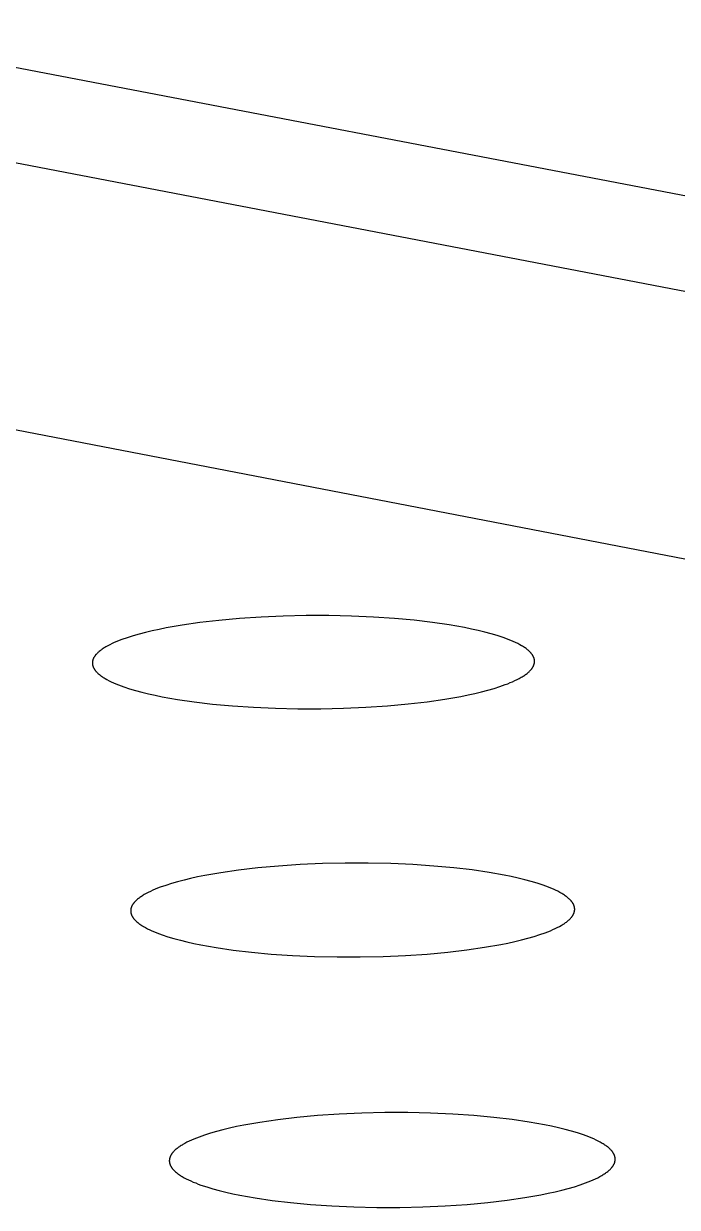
# Model space of a CAD drawing. Header units: millimetres. Extents: x 0 to 4030, y -54 to 2762.
# Drawn here: x 1121.83 to 1129.96, y 953.61 to 968.33 of the extents above; entities that cross this region are included whole.
import ezdxf

# ---------------------------------------------------------------- set-up
doc = ezdxf.new("R2010")
doc.units = ezdxf.units.MM
doc.header["$MEASUREMENT"] = 0
doc.layers.add('Utwórz2D linie widoczne', color=7, linetype='Continuous', true_color=0x000000)

msp = doc.modelspace()

# ---------------------------------------------------------------- linework, layer by layer
at = {"layer": 'Utwórz2D linie widoczne'}
for p, q in [((1171.66, 958.213), (1118.877, 968.335)), ((1170.871, 957.162), (1118.877, 967.149)), ((1108.134, 965.907), (1160.945, 955.717)), ((1123.798, 960.854), (1123.6, 960.82)), ((1124.017, 960.886), (1123.798, 960.854)), ((1124.255, 960.913), (1124.017, 960.886)), ((1124.51, 960.936), (1124.255, 960.913)), ((1124.778, 960.954), (1124.51, 960.936)), ((1125.055, 960.966), (1124.778, 960.954)), ((1125.338, 960.972), (1125.055, 960.966)), ((1125.623, 960.972), (1125.338, 960.972)), ((1125.903, 960.966), (1125.623, 960.972)), ((1126.176, 960.954), (1125.903, 960.966)), ((1126.437, 960.937), (1126.176, 960.954)), ((1126.683, 960.914), (1126.437, 960.937)), ((1126.911, 960.887), (1126.683, 960.914)), ((1127.12, 960.857), (1126.911, 960.887)), ((1127.308, 960.824), (1127.12, 960.857)), ((1123.186, 960.721), (1123.114, 960.698)), ((1123.262, 960.742), (1123.186, 960.721)), ((1123.341, 960.763), (1123.262, 960.742)), ((1123.423, 960.783), (1123.341, 960.763)), ((1123.509, 960.801), (1123.423, 960.783)), ((1123.6, 960.82), (1123.509, 960.801)), ((1127.395, 960.806), (1127.308, 960.824)), ((1127.48, 960.787), (1127.395, 960.806)), ((1127.563, 960.767), (1127.48, 960.787)), ((1127.642, 960.746), (1127.563, 960.767)), ((1127.717, 960.724), (1127.642, 960.746)), ((1127.788, 960.7), (1127.717, 960.724)), ((1122.814, 960.563), (1122.803, 960.556)), ((1122.825, 960.57), (1122.814, 960.563)), ((1122.836, 960.577), (1122.825, 960.57)), ((1122.848, 960.584), (1122.836, 960.577)), ((1122.872, 960.597), (1122.848, 960.584)), ((1122.898, 960.61), (1122.872, 960.597)), ((1122.925, 960.624), (1122.898, 960.61)), ((1122.953, 960.637), (1122.925, 960.624)), ((1122.983, 960.649), (1122.953, 960.637)), ((1123.014, 960.662), (1122.983, 960.649)), ((1123.047, 960.674), (1123.014, 960.662)), ((1123.114, 960.698), (1123.047, 960.674)), ((1127.822, 960.688), (1127.788, 960.7)), ((1127.854, 960.676), (1127.822, 960.688)), ((1127.885, 960.664), (1127.854, 960.676)), ((1127.915, 960.651), (1127.885, 960.664)), ((1127.944, 960.638), (1127.915, 960.651)), ((1127.971, 960.625), (1127.944, 960.638)), ((1127.996, 960.611), (1127.971, 960.625)), ((1128.02, 960.597), (1127.996, 960.611)), ((1128.032, 960.591), (1128.02, 960.597)), ((1128.043, 960.584), (1128.032, 960.591)), ((1128.054, 960.577), (1128.043, 960.584)), ((1128.064, 960.57), (1128.054, 960.577)), ((1128.074, 960.563), (1128.064, 960.57)), ((1128.083, 960.556), (1128.074, 960.563)), ((1122.684, 960.414), (1122.683, 960.41)), ((1122.685, 960.417), (1122.684, 960.414)), ((1122.686, 960.421), (1122.685, 960.417)), ((1122.687, 960.425), (1122.686, 960.421)), ((1122.688, 960.429), (1122.687, 960.425)), ((1122.69, 960.432), (1122.688, 960.429)), ((1122.691, 960.436), (1122.69, 960.432)), ((1122.693, 960.44), (1122.691, 960.436)), ((1122.695, 960.443), (1122.693, 960.44)), ((1122.696, 960.447), (1122.695, 960.443)), ((1122.698, 960.451), (1122.696, 960.447)), ((1122.701, 960.455), (1122.698, 960.451)), ((1122.703, 960.458), (1122.701, 960.455)), ((1122.705, 960.462), (1122.703, 960.458)), ((1122.708, 960.466), (1122.705, 960.462)), ((1122.71, 960.469), (1122.708, 960.466)), ((1122.713, 960.473), (1122.71, 960.469)), ((1122.716, 960.477), (1122.713, 960.473)), ((1122.718, 960.48), (1122.716, 960.477)), ((1122.721, 960.484), (1122.718, 960.48)), ((1122.725, 960.488), (1122.721, 960.484)), ((1122.728, 960.491), (1122.725, 960.488)), ((1122.734, 960.499), (1122.728, 960.491)), ((1122.742, 960.506), (1122.734, 960.499)), ((1122.749, 960.513), (1122.742, 960.506)), ((1122.757, 960.52), (1122.749, 960.513)), ((1122.766, 960.528), (1122.757, 960.52)), ((1122.775, 960.535), (1122.766, 960.528)), ((1122.784, 960.542), (1122.775, 960.535)), ((1122.793, 960.549), (1122.784, 960.542)), ((1122.803, 960.556), (1122.793, 960.549)), ((1128.092, 960.548), (1128.083, 960.556)), ((1128.101, 960.541), (1128.092, 960.548)), ((1128.109, 960.534), (1128.101, 960.541)), ((1128.117, 960.527), (1128.109, 960.534)), ((1128.124, 960.52), (1128.117, 960.527)), ((1128.131, 960.512), (1128.124, 960.52)), ((1128.134, 960.509), (1128.131, 960.512)), ((1128.137, 960.505), (1128.134, 960.509)), ((1128.14, 960.501), (1128.137, 960.505)), ((1128.143, 960.498), (1128.14, 960.501)), ((1128.146, 960.494), (1128.143, 960.498)), ((1128.149, 960.49), (1128.146, 960.494)), ((1128.152, 960.487), (1128.149, 960.49)), ((1128.154, 960.483), (1128.152, 960.487)), ((1128.156, 960.479), (1128.154, 960.483)), ((1128.159, 960.476), (1128.156, 960.479)), ((1128.161, 960.472), (1128.159, 960.476)), ((1128.163, 960.468), (1128.161, 960.472)), ((1128.165, 960.464), (1128.163, 960.468)), ((1128.167, 960.461), (1128.165, 960.464)), ((1128.168, 960.457), (1128.167, 960.461)), ((1128.17, 960.453), (1128.168, 960.457)), ((1128.171, 960.45), (1128.17, 960.453)), ((1128.173, 960.446), (1128.171, 960.45)), ((1128.174, 960.442), (1128.173, 960.446)), ((1128.175, 960.438), (1128.174, 960.442)), ((1128.176, 960.435), (1128.175, 960.438)), ((1128.177, 960.431), (1128.176, 960.435)), ((1128.178, 960.427), (1128.177, 960.431)), ((1128.178, 960.423), (1128.178, 960.427)), ((1128.179, 960.42), (1128.178, 960.423)), ((1128.179, 960.416), (1128.179, 960.42)), ((1128.18, 960.412), (1128.179, 960.416)), ((1128.18, 960.408), (1128.18, 960.412)), ((1122.681, 960.399), (1122.68, 960.395)), ((1122.68, 960.395), (1122.68, 960.391)), ((1122.68, 960.391), (1122.68, 960.387)), ((1122.68, 960.387), (1122.68, 960.384)), ((1122.68, 960.384), (1122.68, 960.38)), ((1122.68, 960.38), (1122.68, 960.376)), ((1122.68, 960.376), (1122.681, 960.372)), ((1122.682, 960.406), (1122.681, 960.402)), ((1122.681, 960.402), (1122.681, 960.399)), ((1122.681, 960.372), (1122.681, 960.369)), ((1122.681, 960.369), (1122.681, 960.365)), ((1122.681, 960.365), (1122.682, 960.361)), ((1122.683, 960.41), (1122.682, 960.406)), ((1122.682, 960.361), (1122.683, 960.357)), ((1122.683, 960.357), (1122.684, 960.354)), ((1122.684, 960.354), (1122.685, 960.35)), ((1122.685, 960.35), (1122.686, 960.346)), ((1122.686, 960.346), (1122.687, 960.342)), ((1122.687, 960.342), (1122.688, 960.339)), ((1122.688, 960.339), (1122.69, 960.335)), ((1122.69, 960.335), (1122.691, 960.331)), ((1122.691, 960.331), (1122.693, 960.327)), ((1122.693, 960.327), (1122.695, 960.324)), ((1122.695, 960.324), (1122.697, 960.32)), ((1122.697, 960.32), (1122.699, 960.316)), ((1122.699, 960.316), (1122.701, 960.313)), ((1122.701, 960.313), (1122.703, 960.309)), ((1122.703, 960.309), (1122.705, 960.305)), ((1122.705, 960.305), (1122.708, 960.301)), ((1122.708, 960.301), (1122.71, 960.298)), ((1122.71, 960.298), (1122.713, 960.294)), ((1122.713, 960.294), (1122.716, 960.29)), ((1122.716, 960.29), (1122.719, 960.287)), ((1122.719, 960.287), (1122.722, 960.283)), ((1122.722, 960.283), (1122.725, 960.279)), ((1122.725, 960.279), (1122.728, 960.276)), ((1122.728, 960.276), (1122.735, 960.268)), ((1122.735, 960.268), (1122.742, 960.261)), ((1128.095, 960.261), (1128.104, 960.268)), ((1128.104, 960.268), (1128.112, 960.275)), ((1128.112, 960.275), (1128.119, 960.282)), ((1128.119, 960.282), (1128.126, 960.289)), ((1128.126, 960.289), (1128.133, 960.297)), ((1128.133, 960.297), (1128.136, 960.3)), ((1128.136, 960.3), (1128.139, 960.304)), ((1128.139, 960.304), (1128.142, 960.308)), ((1128.142, 960.308), (1128.145, 960.311)), ((1128.145, 960.311), (1128.148, 960.315)), ((1128.148, 960.315), (1128.151, 960.319)), ((1128.151, 960.319), (1128.153, 960.322)), ((1128.153, 960.322), (1128.155, 960.326)), ((1128.155, 960.326), (1128.158, 960.33)), ((1128.158, 960.33), (1128.16, 960.334)), ((1128.16, 960.334), (1128.162, 960.337)), ((1128.162, 960.337), (1128.164, 960.341)), ((1128.164, 960.341), (1128.166, 960.345)), ((1128.166, 960.345), (1128.168, 960.348)), ((1128.168, 960.348), (1128.169, 960.352)), ((1128.169, 960.352), (1128.171, 960.356)), ((1128.171, 960.356), (1128.172, 960.36)), ((1128.172, 960.36), (1128.173, 960.363)), ((1128.173, 960.363), (1128.175, 960.367)), ((1128.175, 960.367), (1128.176, 960.371)), ((1128.176, 960.371), (1128.177, 960.375)), ((1128.177, 960.378), (1128.178, 960.382)), ((1128.177, 960.375), (1128.177, 960.378)), ((1128.178, 960.382), (1128.179, 960.386)), ((1128.179, 960.39), (1128.18, 960.393)), ((1128.179, 960.386), (1128.179, 960.39)), ((1128.18, 960.405), (1128.18, 960.408)), ((1128.18, 960.401), (1128.18, 960.405)), ((1128.18, 960.397), (1128.18, 960.401)), ((1128.18, 960.393), (1128.18, 960.397)), ((1122.742, 960.261), (1122.75, 960.254)), ((1122.75, 960.254), (1122.758, 960.247)), ((1122.758, 960.247), (1122.767, 960.24)), ((1122.767, 960.24), (1122.776, 960.233)), ((1122.776, 960.233), (1122.785, 960.225)), ((1122.785, 960.225), (1122.795, 960.218)), ((1122.795, 960.218), (1122.805, 960.211)), ((1122.805, 960.211), (1122.816, 960.204)), ((1122.816, 960.204), (1122.827, 960.197)), ((1122.827, 960.197), (1122.838, 960.191)), ((1122.838, 960.191), (1122.862, 960.177)), ((1122.862, 960.177), (1122.888, 960.163)), ((1122.888, 960.163), (1122.915, 960.15)), ((1122.915, 960.15), (1122.943, 960.137)), ((1122.943, 960.137), (1122.973, 960.124)), ((1122.973, 960.124), (1123.004, 960.112)), ((1127.815, 960.114), (1127.848, 960.126)), ((1127.848, 960.126), (1127.879, 960.139)), ((1127.879, 960.139), (1127.908, 960.151)), ((1127.908, 960.151), (1127.937, 960.164)), ((1127.937, 960.164), (1127.964, 960.178)), ((1127.964, 960.178), (1127.99, 960.191)), ((1127.99, 960.191), (1128.014, 960.205)), ((1128.014, 960.205), (1128.025, 960.211)), ((1128.025, 960.211), (1128.037, 960.218)), ((1128.037, 960.218), (1128.047, 960.225)), ((1128.047, 960.225), (1128.058, 960.232)), ((1128.058, 960.232), (1128.068, 960.239)), ((1128.068, 960.239), (1128.077, 960.246)), ((1128.077, 960.246), (1128.087, 960.253)), ((1128.087, 960.253), (1128.095, 960.261)), ((1123.004, 960.112), (1123.037, 960.1)), ((1123.037, 960.1), (1123.07, 960.087)), ((1123.07, 960.087), (1123.141, 960.064)), ((1123.141, 960.064), (1123.216, 960.042)), ((1123.216, 960.042), (1123.295, 960.021)), ((1123.295, 960.021), (1123.377, 960.001)), ((1123.377, 960.001), (1123.463, 959.982)), ((1123.463, 959.982), (1123.55, 959.964)), ((1127.262, 959.968), (1127.354, 959.986)), ((1127.354, 959.986), (1127.439, 960.005)), ((1127.439, 960.005), (1127.521, 960.025)), ((1127.521, 960.025), (1127.6, 960.045)), ((1127.6, 960.045), (1127.676, 960.067)), ((1127.676, 960.067), (1127.748, 960.09)), ((1127.748, 960.09), (1127.815, 960.114)), ((1123.55, 959.964), (1123.738, 959.931)), ((1123.738, 959.931), (1123.947, 959.9)), ((1123.947, 959.9), (1124.176, 959.873)), ((1124.176, 959.873), (1124.422, 959.851)), ((1124.422, 959.851), (1124.683, 959.833)), ((1124.683, 959.833), (1124.956, 959.821)), ((1125.805, 959.821), (1126.083, 959.833)), ((1126.083, 959.833), (1126.352, 959.851)), ((1126.352, 959.851), (1126.607, 959.874)), ((1126.607, 959.874), (1126.845, 959.902)), ((1126.845, 959.902), (1127.064, 959.933)), ((1127.064, 959.933), (1127.262, 959.968)), ((1124.956, 959.821), (1125.237, 959.815)), ((1125.237, 959.815), (1125.522, 959.815)), ((1125.522, 959.815), (1125.805, 959.821)), ((1124.279, 957.775), (1124.08, 957.74)), ((1124.499, 957.807), (1124.279, 957.775)), ((1124.738, 957.835), (1124.499, 957.807)), ((1124.994, 957.858), (1124.738, 957.835)), ((1125.263, 957.876), (1124.994, 957.858)), ((1125.542, 957.888), (1125.263, 957.876)), ((1125.826, 957.895), (1125.542, 957.888)), ((1126.111, 957.894), (1125.826, 957.895)), ((1126.393, 957.888), (1126.111, 957.894)), ((1126.667, 957.876), (1126.393, 957.888)), ((1126.929, 957.858), (1126.667, 957.876)), ((1127.176, 957.836), (1126.929, 957.858)), ((1127.405, 957.809), (1127.176, 957.836)), ((1127.615, 957.778), (1127.405, 957.809)), ((1127.803, 957.745), (1127.615, 957.778)), ((1123.593, 957.618), (1123.525, 957.594)), ((1123.665, 957.641), (1123.593, 957.618)), ((1123.741, 957.662), (1123.665, 957.641)), ((1123.82, 957.683), (1123.741, 957.662)), ((1123.902, 957.703), (1123.82, 957.683)), ((1123.988, 957.722), (1123.902, 957.703)), ((1124.08, 957.74), (1123.988, 957.722)), ((1127.891, 957.727), (1127.803, 957.745)), ((1127.977, 957.708), (1127.891, 957.727)), ((1128.06, 957.688), (1127.977, 957.708)), ((1128.139, 957.666), (1128.06, 957.688)), ((1128.214, 957.644), (1128.139, 957.666)), ((1128.286, 957.62), (1128.214, 957.644)), ((1128.32, 957.608), (1128.286, 957.62)), ((1123.271, 957.467), (1123.261, 957.46)), ((1123.281, 957.474), (1123.271, 957.467)), ((1123.291, 957.481), (1123.281, 957.474)), ((1123.302, 957.488), (1123.291, 957.481)), ((1123.313, 957.495), (1123.302, 957.488)), ((1123.325, 957.502), (1123.313, 957.495)), ((1123.349, 957.516), (1123.325, 957.502)), ((1123.375, 957.529), (1123.349, 957.516)), ((1123.402, 957.543), (1123.375, 957.529)), ((1123.431, 957.556), (1123.402, 957.543)), ((1123.461, 957.569), (1123.431, 957.556)), ((1123.492, 957.581), (1123.461, 957.569)), ((1123.525, 957.594), (1123.492, 957.581)), ((1128.352, 957.596), (1128.32, 957.608)), ((1128.384, 957.583), (1128.352, 957.596)), ((1128.414, 957.57), (1128.384, 957.583)), ((1128.442, 957.557), (1128.414, 957.57)), ((1128.47, 957.544), (1128.442, 957.557)), ((1128.495, 957.53), (1128.47, 957.544)), ((1128.519, 957.516), (1128.495, 957.53)), ((1128.531, 957.509), (1128.519, 957.516)), ((1128.542, 957.502), (1128.531, 957.509)), ((1128.553, 957.495), (1128.542, 957.502)), ((1128.563, 957.488), (1128.553, 957.495)), ((1128.573, 957.481), (1128.563, 957.488)), ((1128.583, 957.474), (1128.573, 957.481)), ((1128.592, 957.467), (1128.583, 957.474)), ((1128.6, 957.46), (1128.592, 957.467)), ((1123.159, 957.323), (1123.158, 957.32)), ((1123.158, 957.32), (1123.158, 957.316)), ((1123.16, 957.331), (1123.159, 957.327)), ((1123.159, 957.327), (1123.159, 957.323)), ((1123.161, 957.335), (1123.16, 957.331)), ((1123.162, 957.338), (1123.161, 957.335)), ((1123.164, 957.342), (1123.162, 957.338)), ((1123.165, 957.346), (1123.164, 957.342)), ((1123.166, 957.35), (1123.165, 957.346)), ((1123.168, 957.354), (1123.166, 957.35)), ((1123.17, 957.357), (1123.168, 957.354)), ((1123.171, 957.361), (1123.17, 957.357)), ((1123.173, 957.365), (1123.171, 957.361)), ((1123.175, 957.369), (1123.173, 957.365)), ((1123.177, 957.372), (1123.175, 957.369)), ((1123.18, 957.376), (1123.177, 957.372)), ((1123.182, 957.38), (1123.18, 957.376)), ((1123.184, 957.383), (1123.182, 957.38)), ((1123.187, 957.387), (1123.184, 957.383)), ((1123.19, 957.391), (1123.187, 957.387)), ((1123.192, 957.395), (1123.19, 957.391)), ((1123.195, 957.398), (1123.192, 957.395)), ((1123.198, 957.402), (1123.195, 957.398)), ((1123.201, 957.406), (1123.198, 957.402)), ((1123.205, 957.409), (1123.201, 957.406)), ((1123.211, 957.417), (1123.205, 957.409)), ((1123.219, 957.424), (1123.211, 957.417)), ((1123.226, 957.431), (1123.219, 957.424)), ((1123.234, 957.439), (1123.226, 957.431)), ((1123.243, 957.446), (1123.234, 957.439)), ((1123.252, 957.453), (1123.243, 957.446)), ((1123.261, 957.46), (1123.252, 957.453)), ((1128.608, 957.452), (1128.6, 957.46)), ((1128.616, 957.445), (1128.608, 957.452)), ((1128.624, 957.438), (1128.616, 957.445)), ((1128.63, 957.431), (1128.624, 957.438)), ((1128.634, 957.427), (1128.63, 957.431)), ((1128.637, 957.423), (1128.634, 957.427)), ((1128.64, 957.419), (1128.637, 957.423)), ((1128.643, 957.416), (1128.64, 957.419)), ((1128.646, 957.412), (1128.643, 957.416)), ((1128.649, 957.408), (1128.646, 957.412)), ((1128.651, 957.405), (1128.649, 957.408)), ((1128.654, 957.401), (1128.651, 957.405)), ((1128.656, 957.397), (1128.654, 957.401)), ((1128.658, 957.393), (1128.656, 957.397)), ((1128.66, 957.39), (1128.658, 957.393)), ((1128.663, 957.386), (1128.66, 957.39)), ((1128.664, 957.382), (1128.663, 957.386)), ((1128.666, 957.378), (1128.664, 957.382)), ((1128.668, 957.375), (1128.666, 957.378)), ((1128.67, 957.371), (1128.668, 957.375)), ((1128.671, 957.367), (1128.67, 957.371)), ((1128.672, 957.363), (1128.671, 957.367)), ((1128.674, 957.36), (1128.672, 957.363)), ((1128.675, 957.356), (1128.674, 957.36)), ((1128.676, 957.352), (1128.675, 957.356)), ((1128.677, 957.348), (1128.676, 957.352)), ((1128.677, 957.345), (1128.677, 957.348)), ((1128.678, 957.341), (1128.677, 957.345)), ((1128.679, 957.337), (1128.678, 957.341)), ((1128.679, 957.333), (1128.679, 957.337)), ((1128.679, 957.329), (1128.679, 957.333)), ((1128.68, 957.326), (1128.679, 957.329)), ((1128.68, 957.322), (1128.68, 957.326)), ((1128.68, 957.318), (1128.68, 957.322)), ((1123.158, 957.316), (1123.157, 957.312)), ((1123.157, 957.312), (1123.157, 957.308)), ((1123.157, 957.308), (1123.157, 957.304)), ((1123.157, 957.304), (1123.157, 957.301)), ((1123.157, 957.301), (1123.157, 957.297)), ((1123.157, 957.297), (1123.157, 957.293)), ((1123.157, 957.293), (1123.157, 957.289)), ((1123.157, 957.289), (1123.158, 957.286)), ((1123.158, 957.286), (1123.158, 957.282)), ((1123.158, 957.282), (1123.159, 957.278)), ((1123.159, 957.278), (1123.16, 957.274)), ((1123.16, 957.274), (1123.16, 957.27)), ((1123.16, 957.27), (1123.161, 957.267)), ((1123.161, 957.267), (1123.163, 957.263)), ((1123.163, 957.263), (1123.164, 957.259)), ((1123.164, 957.259), (1123.165, 957.255)), ((1123.165, 957.255), (1123.167, 957.252)), ((1123.167, 957.252), (1123.168, 957.248)), ((1123.168, 957.248), (1123.17, 957.244)), ((1123.17, 957.244), (1123.172, 957.24)), ((1123.172, 957.24), (1123.173, 957.237)), ((1123.173, 957.237), (1123.176, 957.233)), ((1123.176, 957.233), (1123.178, 957.229)), ((1123.178, 957.229), (1123.18, 957.225)), ((1123.18, 957.225), (1123.182, 957.222)), ((1123.182, 957.222), (1123.185, 957.218)), ((1123.185, 957.218), (1123.187, 957.214)), ((1123.187, 957.214), (1123.19, 957.21)), ((1123.19, 957.21), (1123.193, 957.207)), ((1123.193, 957.207), (1123.196, 957.203)), ((1123.196, 957.203), (1123.199, 957.199)), ((1123.199, 957.199), (1123.202, 957.196)), ((1123.202, 957.196), (1123.205, 957.192)), ((1123.205, 957.192), (1123.212, 957.185)), ((1123.212, 957.185), (1123.219, 957.177)), ((1123.219, 957.177), (1123.227, 957.17)), ((1128.586, 957.169), (1128.595, 957.177)), ((1128.595, 957.177), (1128.603, 957.184)), ((1128.603, 957.184), (1128.611, 957.191)), ((1128.611, 957.191), (1128.619, 957.198)), ((1128.619, 957.198), (1128.626, 957.206)), ((1128.626, 957.206), (1128.633, 957.213)), ((1128.633, 957.213), (1128.636, 957.217)), ((1128.636, 957.217), (1128.639, 957.221)), ((1128.639, 957.221), (1128.642, 957.224)), ((1128.642, 957.224), (1128.645, 957.228)), ((1128.645, 957.228), (1128.648, 957.232)), ((1128.648, 957.232), (1128.65, 957.235)), ((1128.65, 957.235), (1128.653, 957.239)), ((1128.653, 957.239), (1128.655, 957.243)), ((1128.655, 957.243), (1128.657, 957.247)), ((1128.657, 957.247), (1128.66, 957.25)), ((1128.66, 957.25), (1128.662, 957.254)), ((1128.662, 957.254), (1128.664, 957.258)), ((1128.664, 957.258), (1128.666, 957.262)), ((1128.666, 957.262), (1128.667, 957.265)), ((1128.667, 957.265), (1128.669, 957.269)), ((1128.669, 957.269), (1128.67, 957.273)), ((1128.67, 957.273), (1128.672, 957.277)), ((1128.672, 957.277), (1128.673, 957.28)), ((1128.673, 957.28), (1128.674, 957.284)), ((1128.674, 957.284), (1128.675, 957.288)), ((1128.675, 957.288), (1128.676, 957.292)), ((1128.676, 957.292), (1128.677, 957.295)), ((1128.677, 957.295), (1128.678, 957.299)), ((1128.678, 957.303), (1128.679, 957.307)), ((1128.678, 957.299), (1128.678, 957.303)), ((1128.679, 957.311), (1128.68, 957.314)), ((1128.679, 957.307), (1128.679, 957.311)), ((1128.68, 957.314), (1128.68, 957.318)), ((1123.227, 957.17), (1123.235, 957.163)), ((1123.235, 957.163), (1123.244, 957.156)), ((1123.244, 957.156), (1123.253, 957.148)), ((1123.253, 957.148), (1123.262, 957.141)), ((1123.262, 957.141), (1123.272, 957.134)), ((1123.272, 957.134), (1123.282, 957.127)), ((1123.282, 957.127), (1123.293, 957.12)), ((1123.293, 957.12), (1123.304, 957.113)), ((1123.304, 957.113), (1123.316, 957.106)), ((1123.316, 957.106), (1123.34, 957.092)), ((1123.34, 957.092), (1123.365, 957.079)), ((1123.365, 957.079), (1123.393, 957.065)), ((1123.393, 957.065), (1123.421, 957.052)), ((1123.421, 957.052), (1123.451, 957.039)), ((1123.451, 957.039), (1123.482, 957.027)), ((1123.482, 957.027), (1123.515, 957.014)), ((1128.246, 957.005), (1128.314, 957.029)), ((1128.314, 957.029), (1128.346, 957.041)), ((1128.346, 957.041), (1128.377, 957.054)), ((1128.377, 957.054), (1128.407, 957.067)), ((1128.407, 957.067), (1128.436, 957.08)), ((1128.436, 957.08), (1128.463, 957.093)), ((1128.463, 957.093), (1128.489, 957.106)), ((1128.489, 957.106), (1128.513, 957.12)), ((1128.513, 957.12), (1128.525, 957.127)), ((1128.525, 957.127), (1128.536, 957.134)), ((1128.536, 957.134), (1128.547, 957.141)), ((1128.547, 957.141), (1128.557, 957.148)), ((1128.557, 957.148), (1128.567, 957.155)), ((1128.567, 957.155), (1128.577, 957.162)), ((1128.577, 957.162), (1128.586, 957.169)), ((1123.515, 957.014), (1123.549, 957.002)), ((1123.549, 957.002), (1123.62, 956.979)), ((1123.62, 956.979), (1123.695, 956.956)), ((1123.695, 956.956), (1123.775, 956.935)), ((1123.775, 956.935), (1123.857, 956.914)), ((1123.857, 956.914), (1123.943, 956.895)), ((1123.943, 956.895), (1124.031, 956.877)), ((1127.559, 956.847), (1127.759, 956.882)), ((1127.759, 956.882), (1127.85, 956.9)), ((1127.85, 956.9), (1127.936, 956.919)), ((1127.936, 956.919), (1128.018, 956.939)), ((1128.018, 956.939), (1128.098, 956.96)), ((1128.098, 956.96), (1128.174, 956.982)), ((1128.174, 956.982), (1128.246, 957.005)), ((1124.031, 956.877), (1124.22, 956.844)), ((1124.22, 956.844), (1124.43, 956.813)), ((1124.43, 956.813), (1124.659, 956.786)), ((1124.659, 956.786), (1124.906, 956.763)), ((1124.906, 956.763), (1125.169, 956.746)), ((1125.169, 956.746), (1125.443, 956.733)), ((1125.443, 956.733), (1125.725, 956.727)), ((1126.011, 956.727), (1126.296, 956.733)), ((1126.296, 956.733), (1126.575, 956.746)), ((1126.575, 956.746), (1126.844, 956.764)), ((1126.844, 956.764), (1127.1, 956.787)), ((1127.1, 956.787), (1127.339, 956.815)), ((1127.339, 956.815), (1127.559, 956.847)), ((1125.725, 956.727), (1126.011, 956.727)), ((1124.764, 954.67), (1124.564, 954.635)), ((1124.985, 954.702), (1124.764, 954.67)), ((1125.225, 954.731), (1124.985, 954.702)), ((1125.482, 954.754), (1125.225, 954.731)), ((1125.752, 954.772), (1125.482, 954.754)), ((1126.032, 954.785), (1125.752, 954.772)), ((1126.317, 954.791), (1126.032, 954.785)), ((1126.604, 954.791), (1126.317, 954.791)), ((1126.887, 954.784), (1126.604, 954.791)), ((1127.162, 954.772), (1126.887, 954.784)), ((1127.425, 954.754), (1127.162, 954.772)), ((1127.673, 954.731), (1127.425, 954.754)), ((1127.903, 954.704), (1127.673, 954.731)), ((1128.114, 954.673), (1127.903, 954.704)), ((1128.303, 954.64), (1128.114, 954.673)), ((1124.148, 954.535), (1124.075, 954.511)), ((1124.224, 954.557), (1124.148, 954.535)), ((1124.304, 954.578), (1124.224, 954.557)), ((1124.386, 954.598), (1124.304, 954.578)), ((1124.472, 954.617), (1124.386, 954.598)), ((1124.564, 954.635), (1124.472, 954.617)), ((1128.392, 954.622), (1128.303, 954.64)), ((1128.478, 954.602), (1128.392, 954.622)), ((1128.561, 954.582), (1128.478, 954.602)), ((1128.64, 954.56), (1128.561, 954.582)), ((1128.716, 954.538), (1128.64, 954.56)), ((1128.788, 954.514), (1128.716, 954.538)), ((1123.783, 954.381), (1123.772, 954.374)), ((1123.795, 954.388), (1123.783, 954.381)), ((1123.806, 954.395), (1123.795, 954.388)), ((1123.831, 954.409), (1123.806, 954.395)), ((1123.857, 954.423), (1123.831, 954.409)), ((1123.884, 954.436), (1123.857, 954.423)), ((1123.913, 954.449), (1123.884, 954.436)), ((1123.943, 954.462), (1123.913, 954.449)), ((1123.974, 954.475), (1123.943, 954.462)), ((1124.007, 954.487), (1123.974, 954.475)), ((1124.075, 954.511), (1124.007, 954.487)), ((1128.822, 954.502), (1128.788, 954.514)), ((1128.855, 954.489), (1128.822, 954.502)), ((1128.886, 954.477), (1128.855, 954.489)), ((1128.916, 954.464), (1128.886, 954.477)), ((1128.945, 954.45), (1128.916, 954.464)), ((1128.972, 954.437), (1128.945, 954.45)), ((1128.998, 954.423), (1128.972, 954.437)), ((1129.023, 954.409), (1128.998, 954.423)), ((1129.034, 954.402), (1129.023, 954.409)), ((1129.045, 954.395), (1129.034, 954.402)), ((1129.056, 954.388), (1129.045, 954.395)), ((1129.066, 954.381), (1129.056, 954.388)), ((1129.076, 954.374), (1129.066, 954.381)), ((1123.643, 954.23), (1123.642, 954.226)), ((1123.644, 954.234), (1123.643, 954.23)), ((1123.646, 954.238), (1123.644, 954.234)), ((1123.647, 954.241), (1123.646, 954.238)), ((1123.649, 954.245), (1123.647, 954.241)), ((1123.65, 954.249), (1123.649, 954.245)), ((1123.652, 954.253), (1123.65, 954.249)), ((1123.654, 954.256), (1123.652, 954.253)), ((1123.656, 954.26), (1123.654, 954.256)), ((1123.658, 954.264), (1123.656, 954.26)), ((1123.66, 954.268), (1123.658, 954.264)), ((1123.663, 954.272), (1123.66, 954.268)), ((1123.665, 954.275), (1123.663, 954.272)), ((1123.668, 954.279), (1123.665, 954.275)), ((1123.67, 954.283), (1123.668, 954.279)), ((1123.673, 954.287), (1123.67, 954.283)), ((1123.676, 954.29), (1123.673, 954.287)), ((1123.679, 954.294), (1123.676, 954.29)), ((1123.682, 954.298), (1123.679, 954.294)), ((1123.685, 954.301), (1123.682, 954.298)), ((1123.692, 954.309), (1123.685, 954.301)), ((1123.699, 954.316), (1123.692, 954.309)), ((1123.707, 954.324), (1123.699, 954.316)), ((1123.715, 954.331), (1123.707, 954.324)), ((1123.724, 954.338), (1123.715, 954.331)), ((1123.733, 954.346), (1123.724, 954.338)), ((1123.742, 954.353), (1123.733, 954.346)), ((1123.752, 954.36), (1123.742, 954.353)), ((1123.762, 954.367), (1123.752, 954.36)), ((1123.772, 954.374), (1123.762, 954.367)), ((1129.086, 954.367), (1129.076, 954.374)), ((1129.095, 954.36), (1129.086, 954.367)), ((1129.104, 954.352), (1129.095, 954.36)), ((1129.112, 954.345), (1129.104, 954.352)), ((1129.12, 954.338), (1129.112, 954.345)), ((1129.127, 954.33), (1129.12, 954.338)), ((1129.134, 954.323), (1129.127, 954.33)), ((1129.137, 954.319), (1129.134, 954.323)), ((1129.141, 954.315), (1129.137, 954.319)), ((1129.144, 954.312), (1129.141, 954.315)), ((1129.147, 954.308), (1129.144, 954.312)), ((1129.15, 954.304), (1129.147, 954.308)), ((1129.152, 954.3), (1129.15, 954.304)), ((1129.155, 954.297), (1129.152, 954.3)), ((1129.157, 954.293), (1129.155, 954.297)), ((1129.16, 954.289), (1129.157, 954.293)), ((1129.162, 954.285), (1129.16, 954.289)), ((1129.164, 954.282), (1129.162, 954.285)), ((1129.166, 954.278), (1129.164, 954.282)), ((1129.168, 954.274), (1129.166, 954.278)), ((1129.17, 954.27), (1129.168, 954.274)), ((1129.172, 954.266), (1129.17, 954.27)), ((1129.173, 954.263), (1129.172, 954.266)), ((1129.175, 954.259), (1129.173, 954.263)), ((1129.176, 954.255), (1129.175, 954.259)), ((1129.178, 954.251), (1129.176, 954.255)), ((1129.179, 954.248), (1129.178, 954.251)), ((1129.18, 954.244), (1129.179, 954.248)), ((1129.181, 954.24), (1129.18, 954.244)), ((1129.181, 954.236), (1129.181, 954.24)), ((1129.182, 954.232), (1129.181, 954.236)), ((1129.183, 954.228), (1129.182, 954.232)), ((1129.183, 954.225), (1129.183, 954.228)), ((1123.638, 954.199), (1123.637, 954.196)), ((1123.637, 954.196), (1123.637, 954.192)), ((1123.637, 954.192), (1123.637, 954.188)), ((1123.637, 954.188), (1123.638, 954.184)), ((1123.639, 954.211), (1123.638, 954.207)), ((1123.638, 954.207), (1123.638, 954.203)), ((1123.638, 954.203), (1123.638, 954.199)), ((1123.638, 954.184), (1123.638, 954.18)), ((1123.638, 954.18), (1123.638, 954.177)), ((1123.638, 954.177), (1123.639, 954.173)), ((1123.64, 954.219), (1123.639, 954.215)), ((1123.639, 954.215), (1123.639, 954.211)), ((1123.639, 954.173), (1123.64, 954.169)), ((1123.641, 954.222), (1123.64, 954.219)), ((1123.64, 954.169), (1123.64, 954.165)), ((1123.64, 954.165), (1123.641, 954.161)), ((1123.642, 954.226), (1123.641, 954.222)), ((1123.641, 954.161), (1123.642, 954.158)), ((1123.642, 954.158), (1123.643, 954.154)), ((1123.643, 954.154), (1123.645, 954.15)), ((1123.645, 954.15), (1123.646, 954.146)), ((1123.646, 954.146), (1123.647, 954.142)), ((1123.647, 954.142), (1123.649, 954.139)), ((1123.649, 954.139), (1123.651, 954.135)), ((1123.651, 954.135), (1123.652, 954.131)), ((1123.652, 954.131), (1123.654, 954.127)), ((1123.654, 954.127), (1123.656, 954.123)), ((1123.656, 954.123), (1123.659, 954.12)), ((1123.659, 954.12), (1123.661, 954.116)), ((1123.661, 954.116), (1123.663, 954.112)), ((1123.663, 954.112), (1123.666, 954.108)), ((1123.666, 954.108), (1123.668, 954.105)), ((1123.668, 954.105), (1123.671, 954.101)), ((1123.671, 954.101), (1123.674, 954.097)), ((1123.674, 954.097), (1123.677, 954.093)), ((1123.677, 954.093), (1123.68, 954.09)), ((1123.68, 954.09), (1123.683, 954.086)), ((1123.683, 954.086), (1123.686, 954.082)), ((1123.686, 954.082), (1123.693, 954.075)), ((1129.107, 954.074), (1129.115, 954.081)), ((1129.115, 954.081), (1129.123, 954.089)), ((1129.123, 954.089), (1129.13, 954.096)), ((1129.13, 954.096), (1129.137, 954.104)), ((1129.137, 954.104), (1129.14, 954.107)), ((1129.14, 954.107), (1129.143, 954.111)), ((1129.143, 954.111), (1129.146, 954.115)), ((1129.146, 954.115), (1129.149, 954.118)), ((1129.149, 954.118), (1129.151, 954.122)), ((1129.151, 954.122), (1129.154, 954.126)), ((1129.154, 954.126), (1129.157, 954.13)), ((1129.157, 954.13), (1129.159, 954.134)), ((1129.159, 954.134), (1129.161, 954.137)), ((1129.161, 954.137), (1129.164, 954.141)), ((1129.164, 954.141), (1129.166, 954.145)), ((1129.166, 954.145), (1129.168, 954.149)), ((1129.168, 954.149), (1129.17, 954.152)), ((1129.17, 954.152), (1129.171, 954.156)), ((1129.171, 954.156), (1129.173, 954.16)), ((1129.173, 954.16), (1129.174, 954.164)), ((1129.174, 954.164), (1129.176, 954.168)), ((1129.176, 954.168), (1129.177, 954.171)), ((1129.177, 954.171), (1129.178, 954.175)), ((1129.178, 954.175), (1129.179, 954.179)), ((1129.179, 954.179), (1129.18, 954.183)), ((1129.18, 954.183), (1129.181, 954.187)), ((1129.181, 954.187), (1129.182, 954.19)), ((1129.182, 954.194), (1129.183, 954.198)), ((1129.182, 954.19), (1129.182, 954.194)), ((1129.183, 954.221), (1129.183, 954.225)), ((1129.184, 954.217), (1129.183, 954.221)), ((1129.183, 954.202), (1129.184, 954.206)), ((1129.183, 954.198), (1129.183, 954.202)), ((1129.184, 954.213), (1129.184, 954.217)), ((1129.184, 954.209), (1129.184, 954.213)), ((1129.184, 954.206), (1129.184, 954.209)), ((1123.693, 954.075), (1123.7, 954.067)), ((1123.7, 954.067), (1123.708, 954.06)), ((1123.708, 954.06), (1123.716, 954.053)), ((1123.716, 954.053), (1123.725, 954.045)), ((1123.725, 954.045), (1123.734, 954.038)), ((1123.734, 954.038), (1123.744, 954.031)), ((1123.744, 954.031), (1123.753, 954.024)), ((1123.753, 954.024), (1123.764, 954.017)), ((1123.764, 954.017), (1123.775, 954.01)), ((1123.775, 954.01), (1123.786, 954.003)), ((1123.786, 954.003), (1123.797, 953.996)), ((1123.797, 953.996), (1123.821, 953.982)), ((1123.821, 953.982), (1123.847, 953.968)), ((1123.847, 953.968), (1123.874, 953.955)), ((1123.874, 953.955), (1123.903, 953.941)), ((1123.903, 953.941), (1123.933, 953.928)), ((1128.849, 953.93), (1128.88, 953.943)), ((1128.88, 953.943), (1128.91, 953.956)), ((1128.91, 953.956), (1128.939, 953.969)), ((1128.939, 953.969), (1128.966, 953.982)), ((1128.966, 953.982), (1128.992, 953.996)), ((1128.992, 953.996), (1129.016, 954.01)), ((1129.016, 954.01), (1129.028, 954.017)), ((1129.028, 954.017), (1129.039, 954.024)), ((1129.039, 954.024), (1129.05, 954.031)), ((1129.05, 954.031), (1129.061, 954.038)), ((1129.061, 954.038), (1129.071, 954.045)), ((1129.071, 954.045), (1129.08, 954.052)), ((1129.08, 954.052), (1129.09, 954.06)), ((1129.09, 954.06), (1129.099, 954.067)), ((1129.099, 954.067), (1129.107, 954.074)), ((1123.933, 953.928), (1123.965, 953.916)), ((1123.965, 953.916), (1123.997, 953.903)), ((1123.997, 953.903), (1124.031, 953.891)), ((1124.031, 953.891), (1124.103, 953.867)), ((1124.103, 953.867), (1124.179, 953.844)), ((1124.179, 953.844), (1124.258, 953.823)), ((1124.258, 953.823), (1124.341, 953.802)), ((1124.341, 953.802), (1124.427, 953.783)), ((1128.259, 953.769), (1128.351, 953.788)), ((1128.351, 953.788), (1128.437, 953.807)), ((1128.437, 953.807), (1128.52, 953.827)), ((1128.52, 953.827), (1128.599, 953.848)), ((1128.599, 953.848), (1128.676, 953.87)), ((1128.676, 953.87), (1128.748, 953.893)), ((1128.748, 953.893), (1128.816, 953.918)), ((1128.816, 953.918), (1128.849, 953.93)), ((1124.427, 953.783), (1124.516, 953.765)), ((1124.516, 953.765), (1124.705, 953.731)), ((1124.705, 953.731), (1124.916, 953.7)), ((1124.916, 953.7), (1125.146, 953.673)), ((1125.146, 953.673), (1125.395, 953.65)), ((1125.395, 953.65), (1125.658, 953.632)), ((1127.07, 953.632), (1127.341, 953.65)), ((1127.341, 953.65), (1127.598, 953.674)), ((1127.598, 953.674), (1127.838, 953.702)), ((1127.838, 953.702), (1128.059, 953.734)), ((1128.059, 953.734), (1128.259, 953.769)), ((1125.658, 953.632), (1125.934, 953.62)), ((1125.934, 953.62), (1126.217, 953.613)), ((1126.217, 953.613), (1126.504, 953.613)), ((1126.504, 953.613), (1126.79, 953.62)), ((1126.79, 953.62), (1127.07, 953.632))]:
    msp.add_line(p, q, dxfattribs=at)

doc.saveas('drawing.dxf')
